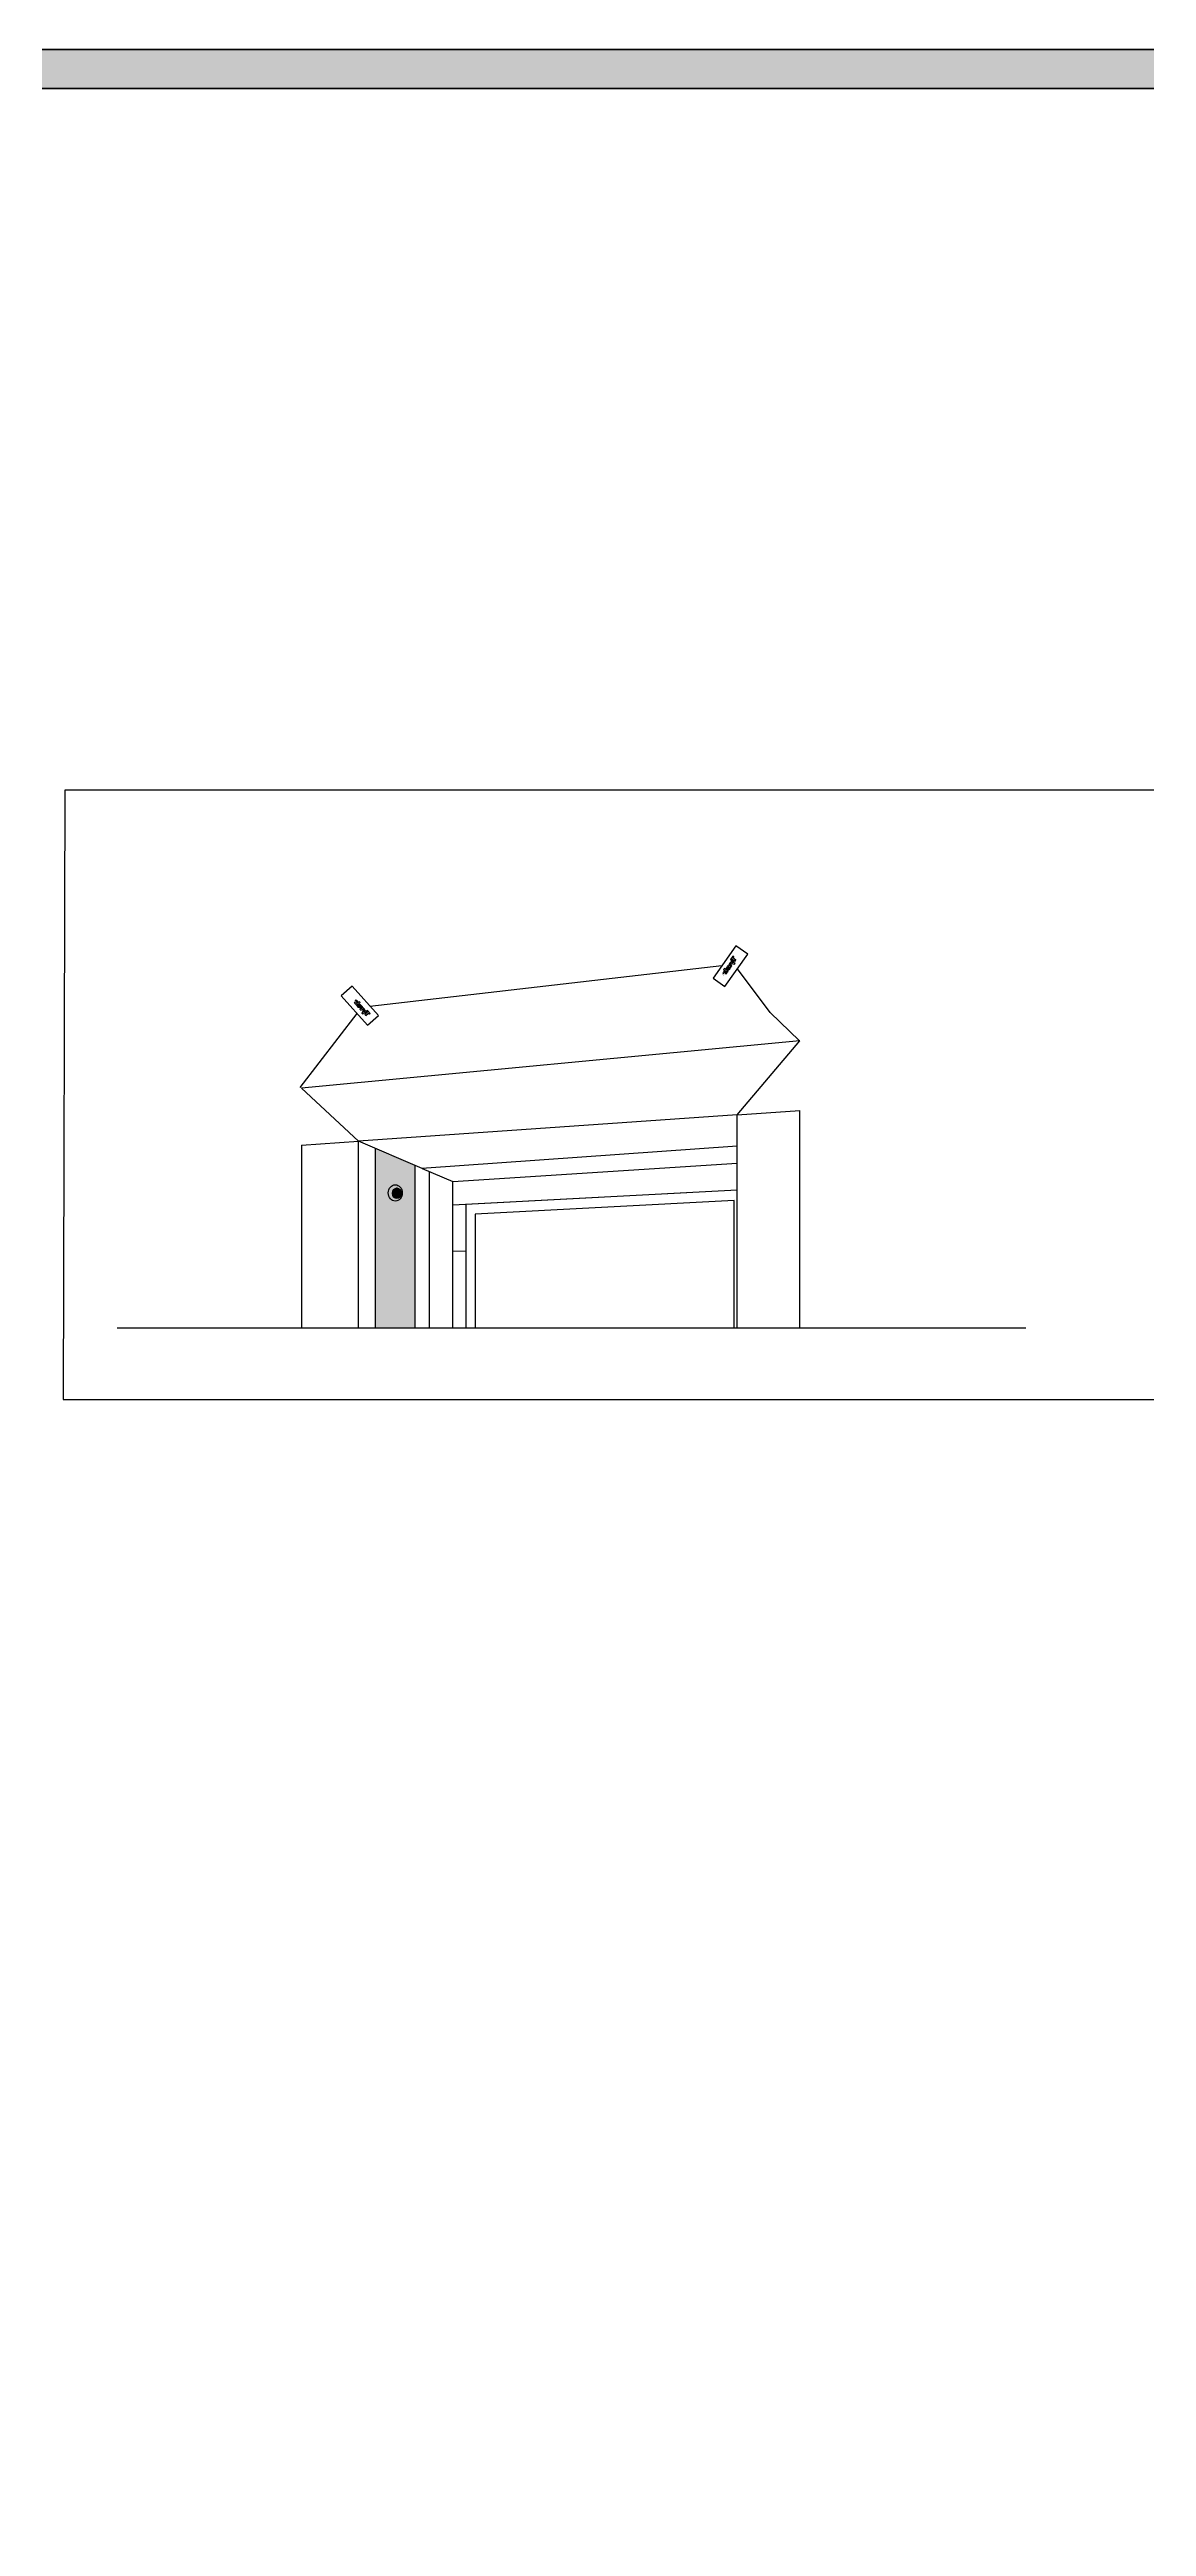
# Model space of a CAD drawing. Extents: x -1328 to 5679, y -4611 to 1603.
# Drawn here: x -503 to -250, y -1589 to -1017 of the extents above; entities that cross this region are included whole.
import ezdxf

# ---------------------------------------------------------------- set-up
doc = ezdxf.new("R2010")
doc.units = 0
doc.header["$MEASUREMENT"] = 0
for name, color, linetype, lineweight in [('-ATI-DETAIL', 7, 'Continuous', 0), ('.ATI-HATCH', 7, 'Continuous', 0), ('G-ANNO-TTLB', 7, 'Continuous', 0), ('TYVEK', 7, 'Continuous', 0), ('X-REF - TRACED', 7, 'Continuous', 0)]:
    doc.layers.add(name, color=color, linetype=linetype, lineweight=lineweight)

msp = doc.modelspace()

# ---------------------------------------------------------------- hatches: boundary and pattern name
at = {"layer": '.ATI-HATCH', "true_color": 0x808080, "transparency": 33554483}
msp.add_hatch(color=8, dxfattribs=at).paths.add_polyline_path([(-418.38, -1311.98), (-418.38, -1274.46), (-427.58, -1270.53), (-427.58, -1311.98)])
at = {"layer": '.ATI-HATCH', "true_color": 0x808080, "transparency": 33554687}
h = msp.add_hatch(color=8, dxfattribs=at)
edge = h.paths.add_edge_path()
edge.add_spline(control_points=[(-422.64, -1280.88), (-422.64, -1280.88), (-423.61, -1280.88), (-423.61, -1280.88), (-423.61, -1281.56), (-423.17, -1282.12), (-422.64, -1282.12), (-422.64, -1282.12), (-422.64, -1280.88), (-422.64, -1280.88)], knot_values=[0, 0, 0, 0, 1, 1, 1, 2, 2, 2, 3, 3, 3, 3], degree=3, periodic=0)
edge = h.paths.add_edge_path()
edge.add_spline(control_points=[(-422.64, -1282.12), (-422.1, -1282.12), (-421.66, -1281.56), (-421.66, -1280.88), (-421.66, -1280.88), (-422.64, -1280.88), (-422.64, -1280.88), (-422.64, -1280.88), (-422.64, -1282.12), (-422.64, -1282.12)], knot_values=[0, 0, 0, 0, 1, 1, 1, 2, 2, 2, 3, 3, 3, 3], degree=3, periodic=0)
edge.add_line((-422.64, -1282.12), (-422.64, -1282.12))
edge = h.paths.add_edge_path()
edge.add_spline(control_points=[(-421.66, -1280.88), (-421.66, -1280.2), (-422.1, -1279.65), (-422.64, -1279.65), (-422.64, -1279.65), (-422.64, -1280.88), (-422.64, -1280.88), (-422.64, -1280.88), (-421.66, -1280.88), (-421.66, -1280.88)], knot_values=[0, 0, 0, 0, 1, 1, 1, 2, 2, 2, 3, 3, 3, 3], degree=3, periodic=0)
edge.add_line((-421.66, -1280.88), (-421.66, -1280.88))
edge = h.paths.add_edge_path()
edge.add_spline(control_points=[(-422.64, -1279.65), (-423.17, -1279.65), (-423.61, -1280.2), (-423.61, -1280.88), (-423.61, -1280.88), (-422.64, -1280.88), (-422.64, -1280.88), (-422.64, -1280.88), (-422.64, -1279.65), (-422.64, -1279.65)], knot_values=[0, 0, 0, 0, 1, 1, 1, 2, 2, 2, 3, 3, 3, 3], degree=3, periodic=0)
edge.add_line((-422.64, -1279.65), (-422.64, -1279.65))
at = {"layer": 'G-ANNO-TTLB', "true_color": 0xff00ff, "transparency": 33554687}
h = msp.add_hatch(color=6, dxfattribs=at)
edge = h.paths.add_edge_path()
edge.add_spline(control_points=[(1601.48, -3473.69), (1601.48, -3473.69), (-1328.04, -3473.69), (-1328.04, -3473.69), (-1328.04, -3473.69), (-1328.04, -1016.69), (-1328.04, -1016.69), (-1328.04, -1016.69), (1601.48, -1016.69), (1601.48, -1016.69), (1601.48, -1016.69), (1601.48, -3473.69), (1601.48, -3473.69)], knot_values=[0, 0, 0, 0, 1, 1, 1, 2, 2, 2, 3, 3, 3, 4, 4, 4, 4], degree=3, periodic=0)
edge = h.paths.add_edge_path()
edge.add_spline(control_points=[(-1319.04, -1025.69), (-1319.04, -1025.69), (-1319.04, -3464.69), (-1319.04, -3464.69), (-1319.04, -3464.69), (1592.48, -3464.69), (1592.48, -3464.69), (1592.48, -3464.69), (1592.48, -1025.69), (1592.48, -1025.69), (1592.48, -1025.69), (-1319.04, -1025.69), (-1319.04, -1025.69)], knot_values=[0, 0, 0, 0, 1, 1, 1, 2, 2, 2, 3, 3, 3, 4, 4, 4, 4], degree=3, periodic=0)
edge.add_line((-1319.04, -1025.69), (-1319.04, -1025.69))

# ---------------------------------------------------------------- linework, layer by layer
at = {"layer": '-ATI-DETAIL', "color": 252, "lineweight": 25, "true_color": 0x848484}
for p, q in [((-346.36, -1229.32), (-346.45, -1229.25)), ((-346.05, -1228.89), (-346.36, -1229.32)), ((-346.18, -1228.81), (-346.33, -1229.01)), ((-346.14, -1229.14), (-346.29, -1229.36)), ((-346.05, -1228.89), (-346, -1228.93)), ((-346.03, -1228.58), (-345.87, -1228.69)), ((-431.51, -1237.6), (-431.68, -1237.4)), ((-431.62, -1237.35), (-431.54, -1237.27)), ((-431.28, -1237.74), (-431.62, -1237.35)), ((-431.17, -1237.64), (-431.33, -1237.45)), ((-431.28, -1237.74), (-431.33, -1237.79)), ((-430.98, -1237.84), (-431.12, -1237.96))]:
    msp.add_line(p, q, dxfattribs=at)
for points in [[(-346.65, -1229.56), (-347.06, -1229.57), (-347.25, -1229.83), (-346.84, -1229.8), (-346.66, -1230.28), (-346.46, -1230.01)], [(-347.02, -1228.95), (-347.19, -1229.18), (-346.31, -1229.8), (-346.15, -1229.56)], [(-345.75, -1227.71), (-345.93, -1227.97), (-345.6, -1228.37), (-346.1, -1228.21), (-346.26, -1228.43), (-345.49, -1228.63), (-345.3, -1228.37)], [(-345.03, -1226.12), (-345.58, -1226.91), (-345.4, -1227.04), (-345.21, -1226.77), (-344.52, -1227.26), (-344.34, -1227.01), (-345.03, -1226.52), (-344.84, -1226.26)], [(-431.8, -1237.01), (-431.71, -1236.6), (-431.93, -1236.36), (-431.99, -1236.77), (-432.5, -1236.84), (-432.27, -1237.09)], [(-431.12, -1236.79), (-431.31, -1236.57), (-432.11, -1237.29), (-431.91, -1237.5)], [(-430.2, -1238.3), (-430.41, -1238.07), (-430.88, -1238.3), (-430.6, -1237.85), (-430.78, -1237.65), (-431.15, -1238.35), (-430.94, -1238.59)], [(-428.81, -1239.36), (-429.45, -1238.65), (-429.62, -1238.8), (-429.4, -1239.04), (-430.03, -1239.61), (-429.83, -1239.83), (-429.2, -1239.27), (-428.98, -1239.51)]]:
    msp.add_lwpolyline(points, close=True, dxfattribs=at)
for points in [[(-345.24, -1226.99), (-345.41, -1227.24), (-345.09, -1227.64), (-345.59, -1227.49), (-345.75, -1227.7), (-344.66, -1227.97), (-344.5, -1227.74), (-344.79, -1227.68), (-345.23, -1226.98), (-345.24, -1226.99)], [(-429.61, -1238.96), (-429.81, -1238.74), (-430.28, -1238.96), (-430.02, -1238.51), (-430.19, -1238.31), (-430.69, -1239.31), (-430.51, -1239.51), (-430.38, -1239.25), (-429.6, -1238.97), (-429.61, -1238.96)]]:
    msp.add_lwpolyline(points, dxfattribs=at)
for points, knots in [([(-346.45, -1229.25), (-346.56, -1229.14), (-346.6, -1228.97), (-346.55, -1228.83), (-346.47, -1228.61), (-346.24, -1228.5), (-346.03, -1228.58)], [0, 0, 0, 0, 1, 1, 1, 2, 2, 2, 2]), ([(-346.33, -1229.01), (-346.34, -1229), (-346.36, -1228.99), (-346.37, -1228.98), (-346.42, -1228.93), (-346.41, -1228.85), (-346.36, -1228.8), (-346.31, -1228.75), (-346.23, -1228.75), (-346.18, -1228.81)], [0, 0, 0, 0, 1, 1, 1, 2, 2, 2, 3, 3, 3, 3]), ([(-345.87, -1228.69), (-345.8, -1228.78), (-345.77, -1228.91), (-345.79, -1229.03), (-345.84, -1229.26), (-346.07, -1229.4), (-346.29, -1229.36)], [0, 0, 0, 0, 1, 1, 1, 2, 2, 2, 2]), ([(-346, -1228.93), (-345.96, -1228.97), (-345.95, -1229.03), (-345.97, -1229.08), (-346, -1229.14), (-346.08, -1229.17), (-346.14, -1229.14)], [0, 0, 0, 0, 1, 1, 1, 2, 2, 2, 2]), ([(-431.12, -1237.96), (-431.23, -1238.01), (-431.36, -1238.01), (-431.47, -1237.96), (-431.69, -1237.86), (-431.78, -1237.61), (-431.68, -1237.4)], [0, 0, 0, 0, 1, 1, 1, 2, 2, 2, 2]), ([(-431.33, -1237.79), (-431.38, -1237.82), (-431.44, -1237.81), (-431.48, -1237.78), (-431.54, -1237.74), (-431.55, -1237.66), (-431.51, -1237.6)], [0, 0, 0, 0, 1, 1, 1, 2, 2, 2, 2]), ([(-431.54, -1237.27), (-431.4, -1237.19), (-431.24, -1237.19), (-431.1, -1237.28), (-430.91, -1237.4), (-430.86, -1237.65), (-430.98, -1237.84)], [0, 0, 0, 0, 1, 1, 1, 2, 2, 2, 2]), ([(-431.33, -1237.45), (-431.32, -1237.43), (-431.31, -1237.42), (-431.29, -1237.41), (-431.23, -1237.38), (-431.15, -1237.4), (-431.12, -1237.46), (-431.08, -1237.52), (-431.11, -1237.6), (-431.17, -1237.64)], [0, 0, 0, 0, 1, 1, 1, 2, 2, 2, 3, 3, 3, 3])]:
    msp.add_open_spline(points, degree=3, knots=knots, dxfattribs=at)
at = {"layer": '.ATI-HATCH'}
msp.add_lwpolyline([(-418.38, -1311.98), (-418.38, -1274.46), (-427.58, -1270.53), (-427.58, -1311.98)], close=True, dxfattribs=at)
for points in [[(-422.64, -1279.65), (-423.17, -1279.65), (-423.61, -1280.2), (-423.61, -1280.88), (-423.61, -1280.88), (-422.64, -1280.88), (-422.64, -1280.88), (-422.64, -1280.88), (-422.64, -1279.65), (-422.64, -1279.65)], [(-422.64, -1280.88), (-422.64, -1280.88), (-423.61, -1280.88), (-423.61, -1280.88), (-423.61, -1281.56), (-423.17, -1282.12), (-422.64, -1282.12), (-422.64, -1282.12), (-422.64, -1280.88), (-422.64, -1280.88)], [(-421.66, -1280.88), (-421.66, -1280.2), (-422.1, -1279.65), (-422.64, -1279.65), (-422.64, -1279.65), (-422.64, -1280.88), (-422.64, -1280.88), (-422.64, -1280.88), (-421.66, -1280.88), (-421.66, -1280.88)], [(-422.64, -1282.12), (-422.1, -1282.12), (-421.66, -1281.56), (-421.66, -1280.88), (-421.66, -1280.88), (-422.64, -1280.88), (-422.64, -1280.88), (-422.64, -1280.88), (-422.64, -1282.12), (-422.64, -1282.12)]]:
    msp.add_open_spline(points, degree=3, knots=[0, 0, 0, 0, 1, 1, 1, 2, 2, 2, 3, 3, 3, 3], dxfattribs=at)
at = {"layer": 'G-ANNO-TTLB', "color": 6, "lineweight": 50, "true_color": 0xff00ff}
for p, q in [((1601.48, -1016.69), (-1328.04, -1016.69)), ((1592.48, -1025.69), (-1319.04, -1025.69)), ((-1319.04, -1025.69), (1592.48, -1025.69))]:
    msp.add_line(p, q, dxfattribs=at)
at = {"layer": 'G-ANNO-TTLB'}
for points in [[(1601.48, -3473.69), (1601.48, -3473.69), (-1328.04, -3473.69), (-1328.04, -3473.69), (-1328.04, -3473.69), (-1328.04, -1016.69), (-1328.04, -1016.69), (-1328.04, -1016.69), (1601.48, -1016.69), (1601.48, -1016.69), (1601.48, -1016.69), (1601.48, -3473.69), (1601.48, -3473.69)], [(-1319.04, -1025.69), (-1319.04, -1025.69), (-1319.04, -3464.69), (-1319.04, -3464.69), (-1319.04, -3464.69), (1592.48, -3464.69), (1592.48, -3464.69), (1592.48, -3464.69), (1592.48, -1025.69), (1592.48, -1025.69), (1592.48, -1025.69), (-1319.04, -1025.69), (-1319.04, -1025.69)]]:
    msp.add_open_spline(points, degree=3, knots=[0, 0, 0, 0, 1, 1, 1, 2, 2, 2, 3, 3, 3, 4, 4, 4, 4], dxfattribs=at)
at = {"layer": 'TYVEK', "color": 1, "lineweight": 25, "true_color": 0xff0000}
for p, q in [((-428.86, -1237.63), (-347.6, -1228.27)), ((-444.97, -1256.45), (-431.81, -1239.38)), ((-344.03, -1262.79), (-329.63, -1261.79)), ((-329.63, -1311.98), (-329.63, -1261.79)), ((-444.63, -1269.77), (-431.5, -1268.86)), ((-444.63, -1269.77), (-444.63, -1311.98)), ((-487.23, -1311.98), (-367.9, -1311.98)), ((-367.9, -1311.98), (-277.41, -1311.98))]:
    msp.add_line(p, q, dxfattribs=at)
at = {"layer": 'TYVEK', "color": 2, "lineweight": 25, "true_color": 0xffff00}
for p, q in [((-431.5, -1311.98), (-431.5, -1268.86)), ((-416.81, -1275.13), (-431.5, -1268.86)), ((-427.58, -1311.98), (-427.58, -1270.53)), ((-418.38, -1311.98), (-418.38, -1274.48)), ((-415.07, -1311.98), (-415.07, -1275.87))]:
    msp.add_line(p, q, dxfattribs=at)
at = {"layer": 'TYVEK', "color": 4, "lineweight": 25, "true_color": 0x00ffff}
for p, q in [((-344.03, -1270), (-416.85, -1275.13)), ((-416.81, -1275.13), (-409.75, -1278.15)), ((-344.03, -1280.14), (-409.75, -1283.59)), ((-409.71, -1294.26), (-406.74, -1294.14))]:
    msp.add_line(p, q, dxfattribs=at)
at = {"layer": 'TYVEK', "color": 18, "lineweight": 25, "true_color": 0x000000}
for p, q in [((-423.61, -1280.88), (-421.66, -1280.88)), ((-422.64, -1279.65), (-422.64, -1282.12))]:
    msp.add_line(p, q, dxfattribs=at)
at = {"layer": 'TYVEK', "color": 3, "lineweight": 25, "true_color": 0x00ff00}
msp.add_line((-404.57, -1295.53), (-404.56, -1311.98), dxfattribs=at)
at = {"layer": 'TYVEK', "color": 18, "lineweight": 25, "true_color": 0x000000}
msp.add_lwpolyline([(-401.19, -1328.54), (-243.03, -1328.54), (-243.03, -1187.78), (-499.31, -1187.78), (-499.67, -1328.54), (-401.19, -1328.54)], dxfattribs=at)
at = {"layer": 'TYVEK', "color": 2, "lineweight": 25, "true_color": 0xffff00}
for points in [[(-344.39, -1223.73), (-349.63, -1231.16), (-346.88, -1233.1), (-341.64, -1225.67)], [(-435.47, -1235.27), (-429.42, -1242.06), (-426.91, -1239.81), (-432.96, -1233.03)]]:
    msp.add_lwpolyline(points, close=True, dxfattribs=at)
at = {"layer": 'TYVEK', "color": 1, "lineweight": 25, "true_color": 0xff0000}
for points in [[(-329.66, -1245.64), (-336.47, -1239.13), (-344.02, -1229.05)], [(-329.63, -1245.64), (-329.63, -1245.64), (-444.63, -1256.57), (-444.63, -1256.58)], [(-344.03, -1262.79), (-329.63, -1245.64), (-444.63, -1256.58), (-431.5, -1268.86)]]:
    msp.add_lwpolyline(points, dxfattribs=at)
at = {"layer": 'TYVEK', "color": 2, "lineweight": 25, "true_color": 0xffff00}
msp.add_lwpolyline([(-344.03, -1311.98), (-344.03, -1262.79), (-431.5, -1268.86)], dxfattribs=at)
at = {"layer": 'TYVEK', "color": 4, "lineweight": 25, "true_color": 0x00ffff}
msp.add_lwpolyline([(-409.75, -1311.98), (-409.75, -1278.15), (-344.03, -1273.91)], dxfattribs=at)
at = {"layer": 'TYVEK', "color": 3, "lineweight": 25, "true_color": 0x00ff00}
for points in [[(-344.03, -1280.14), (-406.74, -1283.44), (-406.74, -1311.98)], [(-344.74, -1311.99), (-344.74, -1282.55), (-404.57, -1285.7), (-404.57, -1295.53)]]:
    msp.add_lwpolyline(points, dxfattribs=at)
at = {"layer": 'TYVEK', "color": 1, "lineweight": 25, "true_color": 0xff0000}
for centre, major_axis, ratio in [((-423, -1280.8), (0, 1.9), 0.84616), ((-422.64, -1280.88), (0, 0.559), 0.913062)]:
    msp.add_ellipse(centre, major_axis=major_axis, ratio=ratio, dxfattribs=at)
at = {"layer": 'TYVEK', "color": 18, "lineweight": 25, "true_color": 0x000000}
msp.add_ellipse((-422.64, -1280.88), major_axis=(0, 1.23), ratio=0.788846, dxfattribs=at)
at = {"layer": 'X-REF - TRACED', "color": 252, "lineweight": 25, "true_color": 0x848484}
for centre in [(-347.25, -1230.04), (-432.13, -1236.32)]:
    msp.add_circle(centre, 0.103, dxfattribs=at)
at = {"layer": 'X-REF - TRACED'}
for points, knots in [([(-346.84, -1229.8), (-346.84, -1229.8), (-347.25, -1229.83), (-347.25, -1229.83), (-347.25, -1229.83), (-347.06, -1229.57), (-347.06, -1229.57), (-347.06, -1229.57), (-346.65, -1229.56), (-346.65, -1229.56), (-346.65, -1229.56), (-346.46, -1230.01), (-346.46, -1230.01), (-346.46, -1230.01), (-346.66, -1230.28), (-346.66, -1230.28), (-346.66, -1230.28), (-346.84, -1229.8), (-346.84, -1229.8)], [0, 0, 0, 0, 1, 1, 1, 2, 2, 2, 3, 3, 3, 4, 4, 4, 5, 5, 5, 6, 6, 6, 6]), ([(-346.15, -1229.56), (-346.15, -1229.56), (-346.31, -1229.8), (-346.31, -1229.8), (-346.31, -1229.8), (-347.19, -1229.18), (-347.19, -1229.18), (-347.19, -1229.18), (-347.02, -1228.95), (-347.02, -1228.95), (-347.02, -1228.95), (-346.15, -1229.56), (-346.15, -1229.56)], [0, 0, 0, 0, 1, 1, 1, 2, 2, 2, 3, 3, 3, 4, 4, 4, 4]), ([(-346.05, -1228.89), (-346.05, -1228.89), (-346.36, -1229.32), (-346.36, -1229.32), (-346.36, -1229.32), (-346.45, -1229.25), (-346.45, -1229.25), (-346.45, -1229.25), (-346.03, -1228.58), (-346.03, -1228.58), (-346.03, -1228.58), (-345.87, -1228.69), (-345.87, -1228.69), (-345.87, -1228.69), (-346.29, -1229.36), (-346.29, -1229.36), (-346.29, -1229.36), (-346.14, -1229.14), (-346.14, -1229.14), (-346.14, -1229.14), (-346, -1228.93), (-346, -1228.93), (-346, -1228.93), (-346.05, -1228.89), (-346.05, -1228.89)], [0, 0, 0, 0, 1, 1, 1, 2, 2, 2, 3, 3, 3, 4, 4, 4, 5, 5, 5, 6, 6, 6, 7, 7, 7, 8, 8, 8, 8]), ([(-346.18, -1228.81), (-346.18, -1228.81), (-346.33, -1229.01), (-346.33, -1229.01), (-346.33, -1229.01), (-346.18, -1228.81), (-346.18, -1228.81)], [0, 0, 0, 0, 1, 1, 1, 2, 2, 2, 2]), ([(-345.6, -1228.37), (-345.6, -1228.37), (-345.93, -1227.97), (-345.93, -1227.97), (-345.93, -1227.97), (-345.75, -1227.71), (-345.75, -1227.71), (-345.75, -1227.71), (-345.3, -1228.37), (-345.3, -1228.37), (-345.3, -1228.37), (-345.49, -1228.63), (-345.49, -1228.63), (-345.49, -1228.63), (-346.26, -1228.43), (-346.26, -1228.43), (-346.26, -1228.43), (-346.1, -1228.21), (-346.1, -1228.21), (-346.1, -1228.21), (-345.6, -1228.37), (-345.6, -1228.37), (-345.6, -1228.37), (-345.6, -1228.37), (-345.6, -1228.37)], [0, 0, 0, 0, 1, 1, 1, 2, 2, 2, 3, 3, 3, 4, 4, 4, 5, 5, 5, 6, 6, 6, 7, 7, 7, 8, 8, 8, 8]), ([(-345.75, -1227.7), (-345.75, -1227.7), (-345.59, -1227.49), (-345.59, -1227.49), (-345.59, -1227.49), (-345.09, -1227.64), (-345.09, -1227.64), (-345.09, -1227.64), (-345.41, -1227.24), (-345.41, -1227.24), (-345.41, -1227.24), (-345.23, -1226.98), (-345.23, -1226.98), (-345.23, -1226.98), (-344.79, -1227.68), (-344.79, -1227.68), (-344.79, -1227.68), (-344.5, -1227.74), (-344.5, -1227.74), (-344.5, -1227.74), (-344.66, -1227.97), (-344.66, -1227.97), (-344.66, -1227.97), (-345.75, -1227.7), (-345.75, -1227.7), (-345.75, -1227.7), (-345.75, -1227.7), (-345.75, -1227.7)], [0, 0, 0, 0, 1, 1, 1, 2, 2, 2, 3, 3, 3, 4, 4, 4, 5, 5, 5, 6, 6, 6, 7, 7, 7, 8, 8, 8, 9, 9, 9, 9]), ([(-345.21, -1226.77), (-345.21, -1226.77), (-345.4, -1227.04), (-345.4, -1227.04), (-345.4, -1227.04), (-345.58, -1226.91), (-345.58, -1226.91), (-345.58, -1226.91), (-345.03, -1226.12), (-345.03, -1226.12), (-345.03, -1226.12), (-344.84, -1226.26), (-344.84, -1226.26), (-344.84, -1226.26), (-345.03, -1226.52), (-345.03, -1226.52), (-345.03, -1226.52), (-344.34, -1227.01), (-344.34, -1227.01), (-344.34, -1227.01), (-344.52, -1227.26), (-344.52, -1227.26), (-344.52, -1227.26), (-345.21, -1226.77), (-345.21, -1226.77)], [0, 0, 0, 0, 1, 1, 1, 2, 2, 2, 3, 3, 3, 4, 4, 4, 5, 5, 5, 6, 6, 6, 7, 7, 7, 8, 8, 8, 8]), ([(-431.99, -1236.77), (-431.99, -1236.77), (-431.93, -1236.36), (-431.93, -1236.36), (-431.93, -1236.36), (-431.71, -1236.6), (-431.71, -1236.6), (-431.71, -1236.6), (-431.8, -1237.01), (-431.8, -1237.01), (-431.8, -1237.01), (-432.27, -1237.09), (-432.27, -1237.09), (-432.27, -1237.09), (-432.5, -1236.84), (-432.5, -1236.84), (-432.5, -1236.84), (-431.99, -1236.77), (-431.99, -1236.77)], [0, 0, 0, 0, 1, 1, 1, 2, 2, 2, 3, 3, 3, 4, 4, 4, 5, 5, 5, 6, 6, 6, 6]), ([(-431.91, -1237.5), (-431.91, -1237.5), (-432.11, -1237.29), (-432.11, -1237.29), (-432.11, -1237.29), (-431.31, -1236.57), (-431.31, -1236.57), (-431.31, -1236.57), (-431.12, -1236.79), (-431.12, -1236.79), (-431.12, -1236.79), (-431.91, -1237.5), (-431.91, -1237.5)], [0, 0, 0, 0, 1, 1, 1, 2, 2, 2, 3, 3, 3, 4, 4, 4, 4]), ([(-431.28, -1237.74), (-431.28, -1237.74), (-431.62, -1237.35), (-431.62, -1237.35), (-431.62, -1237.35), (-431.54, -1237.27), (-431.54, -1237.27), (-431.54, -1237.27), (-430.98, -1237.84), (-430.98, -1237.84), (-430.98, -1237.84), (-431.12, -1237.96), (-431.12, -1237.96), (-431.12, -1237.96), (-431.68, -1237.4), (-431.68, -1237.4), (-431.68, -1237.4), (-431.51, -1237.6), (-431.51, -1237.6), (-431.51, -1237.6), (-431.33, -1237.79), (-431.33, -1237.79), (-431.33, -1237.79), (-431.28, -1237.74), (-431.28, -1237.74)], [0, 0, 0, 0, 1, 1, 1, 2, 2, 2, 3, 3, 3, 4, 4, 4, 5, 5, 5, 6, 6, 6, 7, 7, 7, 8, 8, 8, 8]), ([(-431.17, -1237.64), (-431.17, -1237.64), (-431.33, -1237.45), (-431.33, -1237.45), (-431.33, -1237.45), (-431.17, -1237.64), (-431.17, -1237.64)], [0, 0, 0, 0, 1, 1, 1, 2, 2, 2, 2]), ([(-430.88, -1238.3), (-430.88, -1238.3), (-430.41, -1238.07), (-430.41, -1238.07), (-430.41, -1238.07), (-430.2, -1238.3), (-430.2, -1238.3), (-430.2, -1238.3), (-430.94, -1238.59), (-430.94, -1238.59), (-430.94, -1238.59), (-431.15, -1238.35), (-431.15, -1238.35), (-431.15, -1238.35), (-430.78, -1237.65), (-430.78, -1237.65), (-430.78, -1237.65), (-430.6, -1237.85), (-430.6, -1237.85), (-430.6, -1237.85), (-430.88, -1238.3), (-430.88, -1238.3), (-430.88, -1238.3), (-430.88, -1238.3), (-430.88, -1238.3)], [0, 0, 0, 0, 1, 1, 1, 2, 2, 2, 3, 3, 3, 4, 4, 4, 5, 5, 5, 6, 6, 6, 7, 7, 7, 8, 8, 8, 8]), ([(-430.19, -1238.31), (-430.19, -1238.31), (-430.02, -1238.51), (-430.02, -1238.51), (-430.02, -1238.51), (-430.28, -1238.96), (-430.28, -1238.96), (-430.28, -1238.96), (-429.81, -1238.74), (-429.81, -1238.74), (-429.81, -1238.74), (-429.6, -1238.97), (-429.6, -1238.97), (-429.6, -1238.97), (-430.38, -1239.25), (-430.38, -1239.25), (-430.38, -1239.25), (-430.51, -1239.51), (-430.51, -1239.51), (-430.51, -1239.51), (-430.69, -1239.31), (-430.69, -1239.31), (-430.69, -1239.31), (-430.19, -1238.31), (-430.19, -1238.31), (-430.19, -1238.31), (-430.19, -1238.31), (-430.19, -1238.31)], [0, 0, 0, 0, 1, 1, 1, 2, 2, 2, 3, 3, 3, 4, 4, 4, 5, 5, 5, 6, 6, 6, 7, 7, 7, 8, 8, 8, 9, 9, 9, 9]), ([(-429.4, -1239.04), (-429.4, -1239.04), (-429.62, -1238.8), (-429.62, -1238.8), (-429.62, -1238.8), (-429.45, -1238.65), (-429.45, -1238.65), (-429.45, -1238.65), (-428.81, -1239.36), (-428.81, -1239.36), (-428.81, -1239.36), (-428.98, -1239.51), (-428.98, -1239.51), (-428.98, -1239.51), (-429.2, -1239.27), (-429.2, -1239.27), (-429.2, -1239.27), (-429.83, -1239.83), (-429.83, -1239.83), (-429.83, -1239.83), (-430.03, -1239.61), (-430.03, -1239.61), (-430.03, -1239.61), (-429.4, -1239.04), (-429.4, -1239.04)], [0, 0, 0, 0, 1, 1, 1, 2, 2, 2, 3, 3, 3, 4, 4, 4, 5, 5, 5, 6, 6, 6, 7, 7, 7, 8, 8, 8, 8])]:
    msp.add_open_spline(points, degree=3, knots=knots, dxfattribs=at)

# ---------------------------------------------------------------- texts
at = {"layer": 'X-REF - TRACED', "extrusion": (0, 0, -1), "char_height": 0.2, "attachment_point": 7}
for s, insert, text_direction in [('\\C252;\\c8684676;\\FMyriad Pro|b0|i0|c1;\\H0.395149;\\W1.000001;R', (-347.17, -1230.04), (0.57712, -0.81666, 0)), ('\\C252;\\c8684676;\\FMyriad Pro|b0|i0|c1;\\H0.395150;\\W1.000002;R', (-432.09, -1236.41), (0.665869, 0.746069, 0))]:
    msp.add_mtext(s, dxfattribs=dict(at, insert=insert, text_direction=text_direction))

doc.saveas('drawing.dxf')
